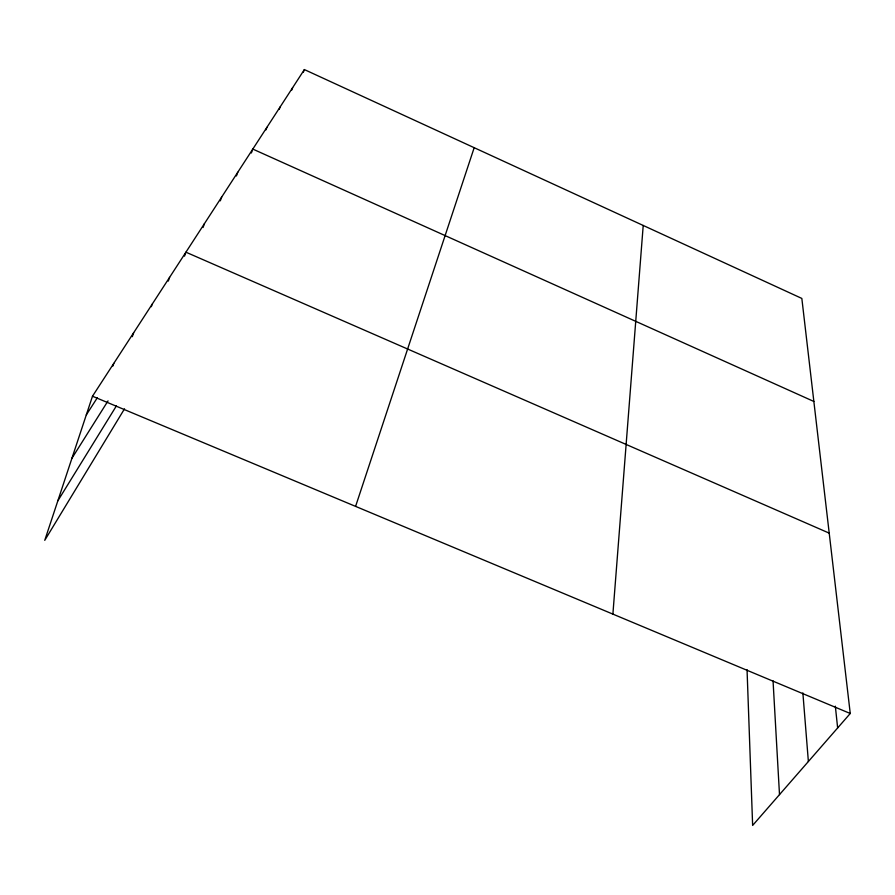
<?xml version="1.0" encoding="UTF-8"?>
<svg xmlns="http://www.w3.org/2000/svg" width="895" height="895" viewBox="0 0 895 895"><rect width="100%" height="100%" fill="white"/><g stroke="black" fill="none" stroke-linecap="round" stroke-linejoin="round"><path stroke-width="1.34" d="M612.885 614.115L643.214 225.462M355.583 506.391L474.182 147.697M747.045 669.673L752.639 825.425L850.25 713.494L801.842 298.438L304.378 69.575L92.487 396.228L44.75 540.334L124.517 408.814M112.893 366.033L113.777 363.404M132.315 336.665L133.635 332.795M151.322 306.705L152.195 304.177M168.282 281.086L169.591 277.36M184.527 256.138L185.914 252.189L829.217 533.14M203.053 227.498L204.429 223.649M220.304 200.838L221.669 197.079M236.414 175.957L237.757 172.276M251.361 152.989L252.804 149.085L813.857 401.463M265.96 129.887L266.911 127.336M279.229 109.403L280.157 106.908M291.703 90.138L292.62 87.688M303.394 72.182L304.378 69.575M57.839 500.831L116.361 405.961M71.947 458.24L108.026 400.882M86.289 414.933L97.309 397.783M92.487 396.228L850.25 713.494M835.337 706.166L837.642 727.959M802.871 692.909L808.375 761.511M773.045 680.804L779.5 794.615"/></g></svg>
